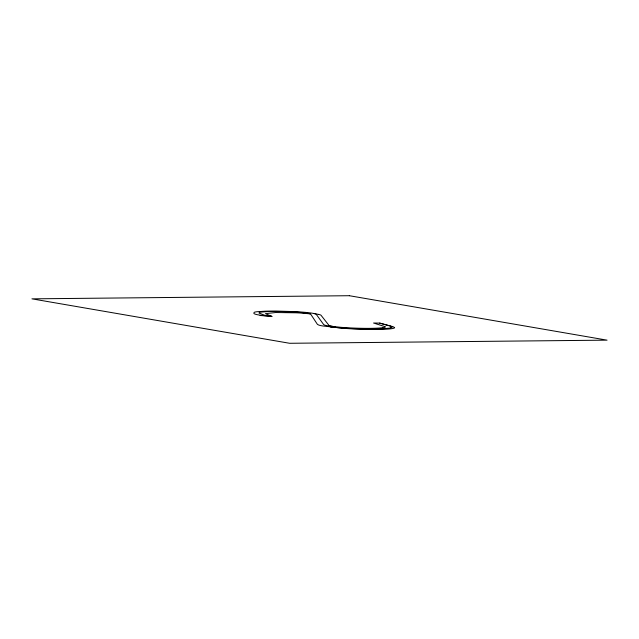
<?xml version="1.0" encoding="UTF-8"?>
<svg xmlns="http://www.w3.org/2000/svg" width="639" height="639" viewBox="0 0 639 639"><rect width="100%" height="100%" fill="white"/><g stroke="black" fill="none" stroke-linecap="round" stroke-linejoin="round"><path stroke-width="0.96" d="M390.637 327.863L391.387 327.639A39.362 3.227 2.4 0 0 392.154 327.04L390.653 326.138L379.646 323.094L373.559 323.022L385.453 326.785A32.685 2.676 2.4 0 1 384.734 327.288L384.071 327.472A30.201 2.476 2.4 0 1 382.673 327.719M387.657 328.334L389.031 328.166A36.487 2.987 2.4 0 0 390.637 327.863M305.578 312.391A28.092 2.3 2.4 0 0 294.531 311.608L276.431 311.065A40.193 3.291 2.4 0 0 265.265 311.185L257.166 311.704A34.306 2.812 2.4 0 0 254.602 312.151C249.314 315.37 271.295 315.826 271.91 316.425L265.433 313.677L275.561 312.519L296.192 312.798A23.595 1.933 2.4 0 1 303.549 313.246L310.179 313.877M271.91 316.425L260.057 315.482M305.57 312.391L306.68 312.503A22.892 1.877 2.4 0 1 313.549 313.429M330.291 326.992L339.141 327.791A38.875 3.187 2.4 0 0 346.602 328.278L349.725 328.446A36.056 2.955 2.4 0 0 354.429 328.654L357.56 328.765A39.458 3.235 2.4 0 0 387.601 328.334M335.108 326.809L332.536 326.401A28.659 2.348 2.4 0 1 329.061 325.491L321.034 315.275A23.651 1.941 2.4 0 0 318.366 314.372M318.35 314.372L313.557 313.429A24.002 1.965 2.4 0 1 316.265 314.356L323.661 324.572L324.836 325.163A29.785 2.444 2.4 0 0 328.262 325.914L340.659 327.304A32.094 2.628 2.4 0 0 346.841 327.727L349.437 327.871A29.682 2.436 2.4 0 0 353.367 328.055L355.987 328.158A32.517 2.668 2.4 0 0 382.625 327.711M379.646 323.094L393.161 326.729L394.622 327.591A38.02 3.115 2.4 0 1 393.904 328.182L393.193 328.39A35.073 2.875 2.4 0 1 391.659 328.678L391.02 328.765A37.621 3.083 2.4 0 1 359.933 329.205L358.431 329.149A34.674 2.844 2.4 0 1 353.894 328.949L350.891 328.789A37.589 3.083 2.4 0 1 343.702 328.318L322.543 325.938A36.231 2.971 2.4 0 1 318.933 325.131L317.431 324.38L310.722 314.204A19.825 1.621 2.4 0 0 308.302 313.406L301.073 312.511A23.164 1.901 2.4 0 0 295.913 312.112A22.724 1.861 2.4 0 0 293.692 311.976L280.936 311.512A32.773 2.684 2.4 0 0 267.445 311.616L261.726 312.016A28.396 2.324 2.4 0 0 259.65 312.391L258.923 312.99L265.385 315.538M349.349 295.713L31.95 298.844L289.651 343.287L607.05 340.156L349.349 295.713"/></g></svg>
